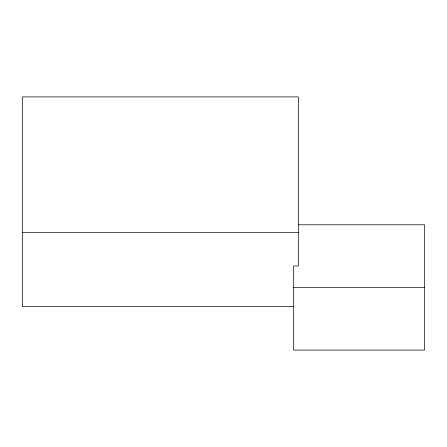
<?xml version="1.0" encoding="UTF-8"?>
<svg xmlns="http://www.w3.org/2000/svg" width="447" height="447" viewBox="0 0 447 447"><rect width="100%" height="100%" fill="white"/><g stroke="black" fill="none" stroke-linecap="round" stroke-linejoin="round"><path stroke-width="0.67" d="M298.373 224.796L424.65 224.796L424.65 350.085L293.679 350.085L293.679 265.987L298.373 265.987L298.373 96.915L22.35 96.915L22.35 306.452L293.679 306.452M22.35 232.434L298.373 232.434M293.679 287.443L424.65 287.443"/></g></svg>
